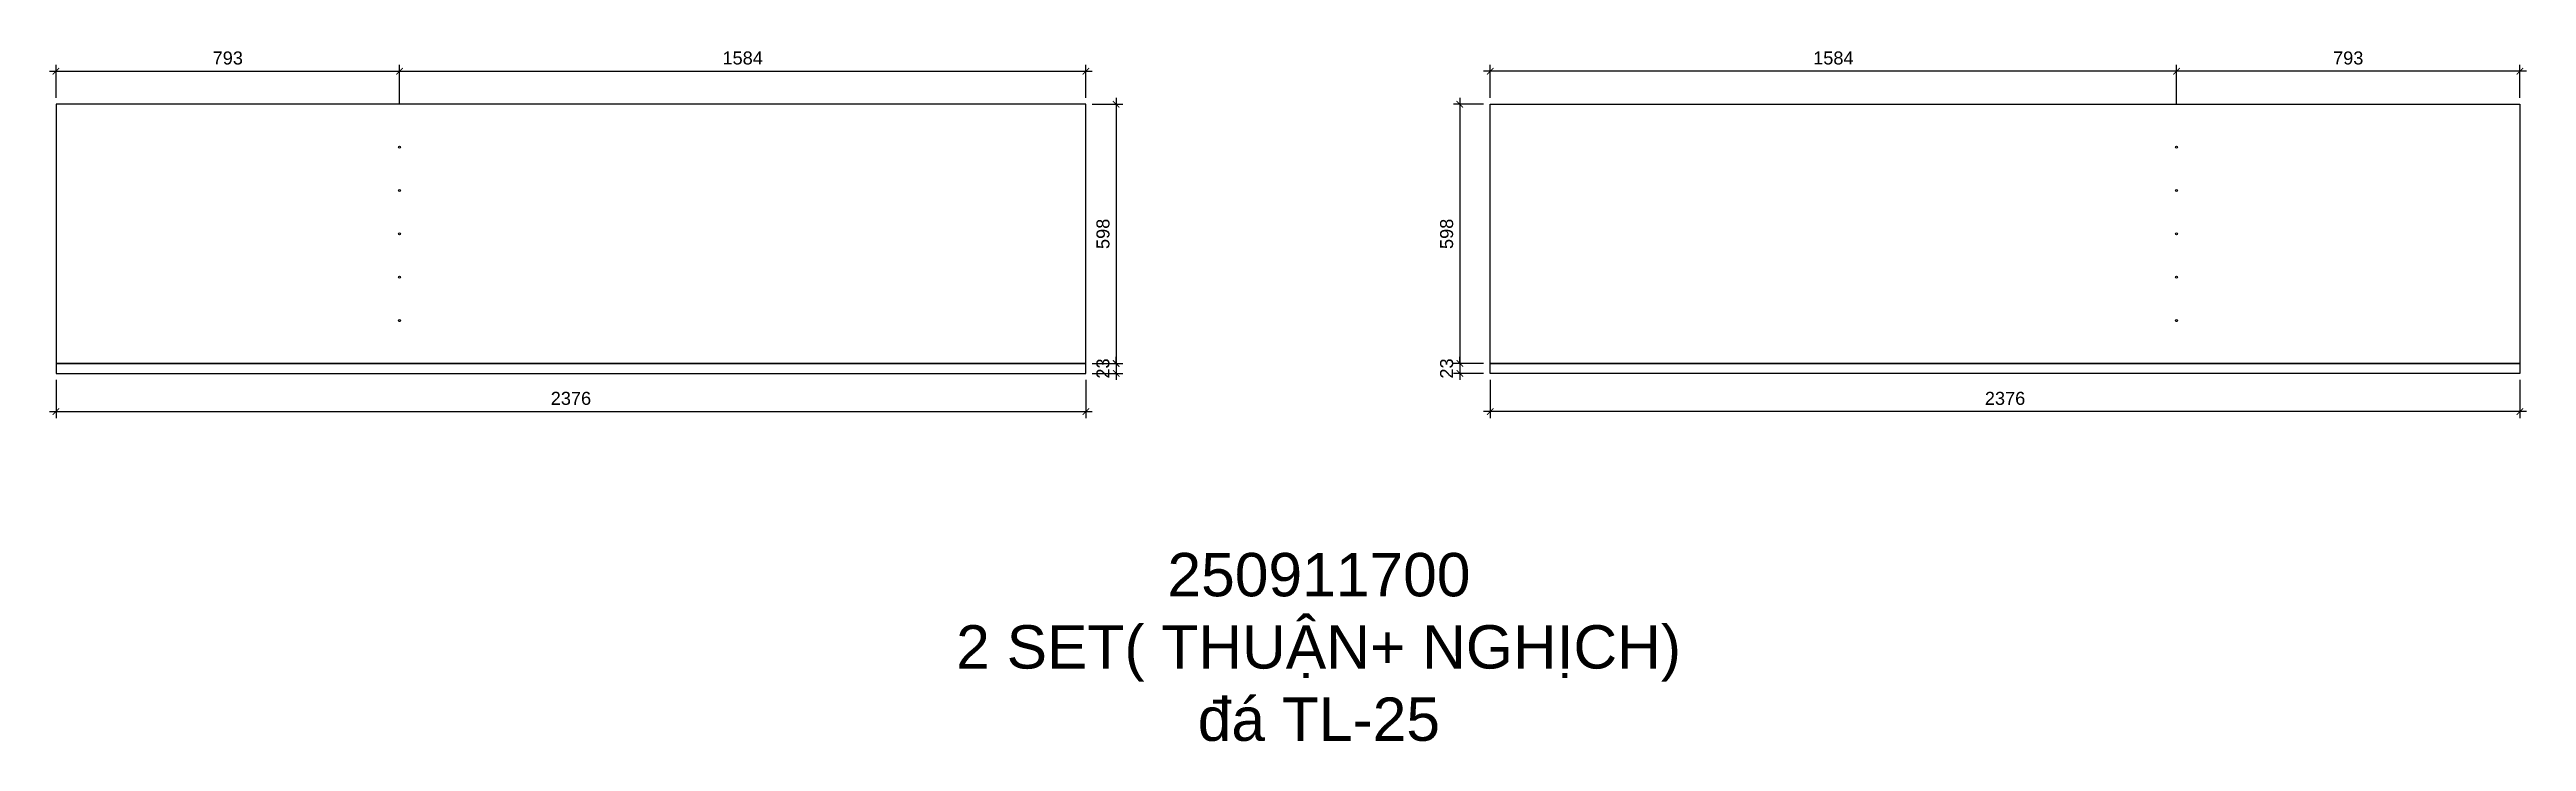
# Model space of a CAD drawing. Header units: millimetres. Extents: x 1268 to 6983, y 941 to 2537.
import ezdxf

# ---------------------------------------------------------------- set-up
doc = ezdxf.new("R2010")
doc.units = ezdxf.units.MM
doc.layers.get('DEFPOINTS').update_dxf_attribs({"color": 250})
doc.styles.add('Arial', font='arial.ttf')
doc.styles.get("Standard").update_dxf_attribs({"font": 'arial.ttf'})
doc.dimstyles.new('1.15AA', dxfattribs={"dimscale": 15, "dimtxt": 2, "dimasz": 1, "dimexe": 1, "dimexo": 1, "dimgap": 1, "dimtad": 1, "dimdec": 0, "dimtxsty": 'Arial', "dimblk": 'ARCHTICK', "dimcen": 1.5, "dimdle": 1, "dimclrd": 256, "dimclre": 256, "dimclrt": 7, "dimadec": 0, "dimazin": 0, "dimtfac": 1, "dimtdec": 0, "dimtix": 1, "dimtmove": 2, "dimatfit": 3, "dimldrblk": 'DOT', "dimfxl": 1, "dimarcsym": 0})

# ---------------------------------------------------------------- blocks, each defined once
blk = doc.blocks.new('_ArchTick')
at = {"color": 0, "linetype": 'ByBlock', "lineweight": 0, "const_width": 0.15}
blk.add_lwpolyline([(-0.5, -0.5), (0.5, 0.5)], dxfattribs=at)
blk = doc.blocks.new('*D14')
at = {"lineweight": -2}
for p, q in [((3674.4, 2411.1), (3744.4, 2411.1)), ((3729.4, 2426.1), (3729.4, 1798.1)), ((3674.4, 1813.1), (3744.4, 1813.1))]:
    blk.add_line(p, q, dxfattribs=at)
at = {"layer": 'DEFPOINTS', "color": 0}
for p in [(3659.4, 2411.1), (3659.4, 1813.1), (3729.4, 1813.1)]:
    blk.add_point(p, dxfattribs=at)
at = {"lineweight": -2, "xscale": 15, "yscale": 15, "zscale": 15}
for p, rotation in [((3729.4, 2411.1), 90), ((3729.4, 1813.1), 270)]:
    blk.add_blockref('_ArchTick', p, dxfattribs=dict(at, rotation=rotation))
at = {"color": 7, "insert": (3699.1, 2112.1), "char_height": 30, "attachment_point": 5, "rotation": 90, "style": 'Arial'}
blk.add_mtext('598', dxfattribs=at)
blk = doc.blocks.new('_Dot')
at = {"color": 0, "linetype": 'ByBlock', "lineweight": -2}
blk.add_line((-0.5, 0), (-1, 0), dxfattribs=at)
at = {"color": 0, "linetype": 'ByBlock', "const_width": 0.5}
blk.add_lwpolyline([(-0.25, 0, 1), (0.25, 0, 1)], format="xyb", close=True, dxfattribs=at)
blk = doc.blocks.new('*D15')
at = {"lineweight": -2}
for p, q in [((3674.4, 1813.1), (3744.4, 1813.1)), ((3674.4, 1790.1), (3744.4, 1790.1)), ((3729.4, 1813.1), (3729.4, 1828.1)), ((3729.4, 1813.1), (3729.4, 1790.1)), ((3729.4, 1790.1), (3729.4, 1775.1))]:
    blk.add_line(p, q, dxfattribs=at)
at = {"layer": 'DEFPOINTS', "color": 0}
for p in [(3659.4, 1813.1), (3659.4, 1790.1), (3729.4, 1790.1)]:
    blk.add_point(p, dxfattribs=at)
at = {"lineweight": -2, "xscale": 15, "yscale": 15, "zscale": 15}
for p, rotation in [((3729.4, 1813.1), 270), ((3729.4, 1790.1), 90)]:
    blk.add_blockref('_ArchTick', p, dxfattribs=dict(at, rotation=rotation))
at = {"color": 7, "insert": (3699, 1801.6), "char_height": 30, "attachment_point": 5, "rotation": 90, "style": 'Arial'}
blk.add_mtext('23', dxfattribs=at)
blk = doc.blocks.new('*D16')
at = {"lineweight": -2}
for p, q in [((1283.4, 1775.1), (1283.4, 1687.2)), ((3659.4, 1775.1), (3659.4, 1687.2)), ((1268.4, 1702.2), (3674.4, 1702.2))]:
    blk.add_line(p, q, dxfattribs=at)
at = {"layer": 'DEFPOINTS', "color": 0}
for p in [(1283.4, 1790.1), (3659.4, 1790.1), (3659.4, 1702.2)]:
    blk.add_point(p, dxfattribs=at)
at = {"lineweight": -2, "xscale": 15, "yscale": 15, "zscale": 15, "rotation": 180}
blk.add_blockref('_ArchTick', (1283.4, 1702.2), dxfattribs=at)
at = {"lineweight": -2, "xscale": 15, "yscale": 15, "zscale": 15}
blk.add_blockref('_ArchTick', (3659.4, 1702.2), dxfattribs=at)
at = {"color": 7, "insert": (2471.4, 1732.5), "char_height": 30, "attachment_point": 5, "style": 'Arial'}
blk.add_mtext('2376', dxfattribs=at)
blk = doc.blocks.new('*D17')
at = {"lineweight": -2}
for p, q in [((1268.4, 2487.2), (2090.9, 2487.2)), ((1283.4, 2426.1), (1283.4, 2502.2)), ((2075.9, 2412.2), (2075.9, 2502.2))]:
    blk.add_line(p, q, dxfattribs=at)
at = {"layer": 'DEFPOINTS', "color": 0}
for p in [(2075.9, 2487.2), (1283.4, 2411.1), (2075.9, 2312.1)]:
    blk.add_point(p, dxfattribs=at)
at = {"lineweight": -2, "xscale": 15, "yscale": 15, "zscale": 15, "rotation": 180}
blk.add_blockref('_ArchTick', (1283.4, 2487.2), dxfattribs=at)
at = {"lineweight": -2, "xscale": 15, "yscale": 15, "zscale": 15}
blk.add_blockref('_ArchTick', (2075.9, 2487.2), dxfattribs=at)
at = {"color": 7, "insert": (1679.6, 2517.6), "char_height": 30, "attachment_point": 5, "style": 'Arial'}
blk.add_mtext('793', dxfattribs=at)
blk = doc.blocks.new('*D18')
at = {"lineweight": -2}
for p, q in [((2060.9, 2487.2), (3674.4, 2487.2)), ((2075.9, 2412.2), (2075.9, 2502.2)), ((3659.4, 2426.1), (3659.4, 2502.2))]:
    blk.add_line(p, q, dxfattribs=at)
at = {"layer": 'DEFPOINTS', "color": 0}
for p in [(3659.4, 2487.2), (3659.4, 2411.1), (2075.9, 2312.1)]:
    blk.add_point(p, dxfattribs=at)
at = {"lineweight": -2, "xscale": 15, "yscale": 15, "zscale": 15, "rotation": 180}
blk.add_blockref('_ArchTick', (2075.9, 2487.2), dxfattribs=at)
at = {"lineweight": -2, "xscale": 15, "yscale": 15, "zscale": 15}
blk.add_blockref('_ArchTick', (3659.4, 2487.2), dxfattribs=at)
at = {"color": 7, "insert": (2867.6, 2517.6), "char_height": 30, "attachment_point": 5, "style": 'Arial'}
blk.add_mtext('1584', dxfattribs=at)
blk = doc.blocks.new('*D19')
at = {"lineweight": -2}
for p, q in [((4577.3, 2411.1), (4507.4, 2411.1)), ((4522.4, 2426.1), (4522.4, 1798.1)), ((4577.3, 1813.1), (4507.4, 1813.1))]:
    blk.add_line(p, q, dxfattribs=at)
at = {"layer": 'DEFPOINTS', "color": 0}
for p in [(4592.3, 2411.1), (4522.4, 1813.1), (4592.3, 1813.1)]:
    blk.add_point(p, dxfattribs=at)
at = {"lineweight": -2, "xscale": 15, "yscale": 15, "zscale": 15}
for p, rotation in [((4522.4, 2411.1), 90), ((4522.4, 1813.1), 270)]:
    blk.add_blockref('_ArchTick', p, dxfattribs=dict(at, rotation=rotation))
at = {"color": 7, "insert": (4492, 2112.1), "char_height": 30, "attachment_point": 5, "rotation": 90, "style": 'Arial'}
blk.add_mtext('598', dxfattribs=at)
blk = doc.blocks.new('*D20')
at = {"lineweight": -2}
for p, q in [((4577.3, 1813.1), (4507.4, 1813.1)), ((4577.3, 1790.1), (4507.4, 1790.1)), ((4522.4, 1813.1), (4522.4, 1828.1)), ((4522.4, 1813.1), (4522.4, 1790.1)), ((4522.4, 1790.1), (4522.4, 1775.1))]:
    blk.add_line(p, q, dxfattribs=at)
at = {"layer": 'DEFPOINTS', "color": 0}
for p in [(4522.4, 1790.1), (4592.3, 1813.1), (4592.3, 1790.1)]:
    blk.add_point(p, dxfattribs=at)
at = {"lineweight": -2, "xscale": 15, "yscale": 15, "zscale": 15}
for p, rotation in [((4522.4, 1813.1), 270), ((4522.4, 1790.1), 90)]:
    blk.add_blockref('_ArchTick', p, dxfattribs=dict(at, rotation=rotation))
at = {"color": 7, "insert": (4492, 1801.6), "char_height": 30, "attachment_point": 5, "rotation": 90, "style": 'Arial'}
blk.add_mtext('23', dxfattribs=at)
blk = doc.blocks.new('*D21')
at = {"lineweight": -2}
for p, q in [((4592.3, 1775.1), (4592.3, 1687.2)), ((6968.3, 1775.1), (6968.3, 1687.2)), ((6983.3, 1702.2), (4577.3, 1702.2))]:
    blk.add_line(p, q, dxfattribs=at)
at = {"layer": 'DEFPOINTS', "color": 0}
for p in [(4592.3, 1790.1), (6968.3, 1790.1), (4592.3, 1702.2)]:
    blk.add_point(p, dxfattribs=at)
at = {"lineweight": -2, "xscale": 15, "yscale": 15, "zscale": 15, "rotation": 180}
blk.add_blockref('_ArchTick', (4592.3, 1702.2), dxfattribs=at)
at = {"lineweight": -2, "xscale": 15, "yscale": 15, "zscale": 15}
blk.add_blockref('_ArchTick', (6968.3, 1702.2), dxfattribs=at)
at = {"color": 7, "insert": (5780.3, 1732.5), "char_height": 30, "attachment_point": 5, "style": 'Arial'}
blk.add_mtext('2376', dxfattribs=at)
blk = doc.blocks.new('*D22')
at = {"lineweight": -2}
for p, q in [((6983.3, 2487.2), (6160.8, 2487.2)), ((6175.8, 2412.2), (6175.8, 2502.2)), ((6968.3, 2426.1), (6968.3, 2502.2))]:
    blk.add_line(p, q, dxfattribs=at)
at = {"layer": 'DEFPOINTS', "color": 0}
for p in [(6175.8, 2487.2), (6968.3, 2411.1), (6175.8, 2312.1)]:
    blk.add_point(p, dxfattribs=at)
at = {"lineweight": -2, "xscale": 15, "yscale": 15, "zscale": 15, "rotation": 180}
blk.add_blockref('_ArchTick', (6175.8, 2487.2), dxfattribs=at)
at = {"lineweight": -2, "xscale": 15, "yscale": 15, "zscale": 15}
blk.add_blockref('_ArchTick', (6968.3, 2487.2), dxfattribs=at)
at = {"color": 7, "insert": (6572.1, 2517.6), "char_height": 30, "attachment_point": 5, "style": 'Arial'}
blk.add_mtext('793', dxfattribs=at)
blk = doc.blocks.new('*D23')
at = {"lineweight": -2}
for p, q in [((6190.8, 2487.2), (4577.3, 2487.2)), ((4592.3, 2426.1), (4592.3, 2502.2)), ((6175.8, 2412.2), (6175.8, 2502.2))]:
    blk.add_line(p, q, dxfattribs=at)
at = {"layer": 'DEFPOINTS', "color": 0}
for p in [(4592.3, 2487.2), (4592.3, 2411.1), (6175.8, 2312.1)]:
    blk.add_point(p, dxfattribs=at)
at = {"lineweight": -2, "xscale": 15, "yscale": 15, "zscale": 15, "rotation": 180}
blk.add_blockref('_ArchTick', (4592.3, 2487.2), dxfattribs=at)
at = {"lineweight": -2, "xscale": 15, "yscale": 15, "zscale": 15}
blk.add_blockref('_ArchTick', (6175.8, 2487.2), dxfattribs=at)
at = {"color": 7, "insert": (5384.1, 2517.6), "char_height": 30, "attachment_point": 5, "style": 'Arial'}
blk.add_mtext('1584', dxfattribs=at)

msp = doc.modelspace()

# ---------------------------------------------------------------- linework, layer by layer
for points in [[(1283.4, 1813.1), (3659.4, 1813.1), (3659.4, 2411.1), (1283.4, 2411.1)], [(6968.3, 1813.1), (4592.3, 1813.1), (4592.3, 2411.1), (6968.3, 2411.1)], [(1283.4, 1790.1), (3659.4, 1790.1), (3659.4, 1813.1), (1283.4, 1813.1)], [(6968.3, 1790.1), (4592.3, 1790.1), (4592.3, 1813.1), (6968.3, 1813.1)]]:
    msp.add_lwpolyline(points, close=True)
for centre in [(2075.9, 2312.1), (6175.8, 2312.1), (2075.9, 2212.1), (6175.8, 2212.1), (2075.9, 2112.1), (6175.8, 2112.1), (2075.9, 2012.1), (6175.8, 2012.1), (2075.9, 1912.1), (6175.8, 1912.1)]:
    msp.add_circle(centre, 2.5)

# ---------------------------------------------------------------- texts
at = {"insert": (3132, 1376.1), "char_height": 100, "attachment_point": 1}
msp.add_mtext_dynamic_manual_height_columns('{\\W9.2214;  }250911700\\P{\\W5.882167; }2 SET( THUẬN+ NGHỊCH)\\P{\\W6.74748;   }đá TL-25', width=2120.116, gutter_width=12.5, heights=[0], dxfattribs=at)

# ---------------------------------------------------------------- dimensions: what is measured, and where the dimension line sits
for base, p1, p2, picture, middle in [((2075.8841665, 2487.2476908), (1283.3841665, 2411.0745504), (2075.8841665, 2312.0745504), '*D17', (1679.6341665, 2517.5751123)), ((3659.3841665, 2487.2476908), (2075.8841665, 2312.0745504), (3659.3841665, 2411.0745504), '*D18', (2867.6341665, 2517.5648804)), ((3659.4, 1702.2), (1283.4, 1790.1), (3659.4, 1790.1), '*D16', (2471.4, 1732.5))]:
    dim = msp.add_linear_dim(base=base, p1=p1, p2=p2, dimstyle='1.15AA', override={"dimfxl": 5, "dimfxlon": 1, "dimtfill": 1, "dimtfillclr": 251})
    dim.commit()
    dim.dimension.update_dxf_attribs({"geometry": picture, "text_midpoint": middle})
for base, p1, p2, angle, picture, middle in [((4592.3471476, 2487.2476908), (6175.8471476, 2312.0745504), (4592.3471476, 2411.0745504), 180, '*D23', (5384.0971476, 2517.5648804)), ((6175.8471476, 2487.2476908), (6968.3471476, 2411.0745504), (6175.8471476, 2312.0745504), 180, '*D22', (6572.0971476, 2517.5751123)), ((3729.4, 1813.1), (3659.4, 2411.1), (3659.4, 1813.1), 90, '*D14', (3699.1, 2112.1)), ((4522.4, 1813.1), (4592.3, 2411.1), (4592.3, 1813.1), 90, '*D19', (4492, 2112.1)), ((3729.4, 1790.1), (3659.4, 1813.1), (3659.4, 1790.1), 90, '*D15', (3699, 1801.6)), ((4522.4, 1790.1), (4592.3, 1813.1), (4592.3, 1790.1), 90, '*D20', (4492, 1801.6)), ((4592.3, 1702.2), (6968.3, 1790.1), (4592.3, 1790.1), 180, '*D21', (5780.3, 1732.5))]:
    dim = msp.add_linear_dim(base=base, p1=p1, p2=p2, angle=angle, dimstyle='1.15AA', override={"dimfxl": 5, "dimfxlon": 1, "dimtfill": 1, "dimtfillclr": 251})
    dim.commit()
    dim.dimension.update_dxf_attribs({"geometry": picture, "text_midpoint": middle})

doc.saveas('drawing.dxf')
